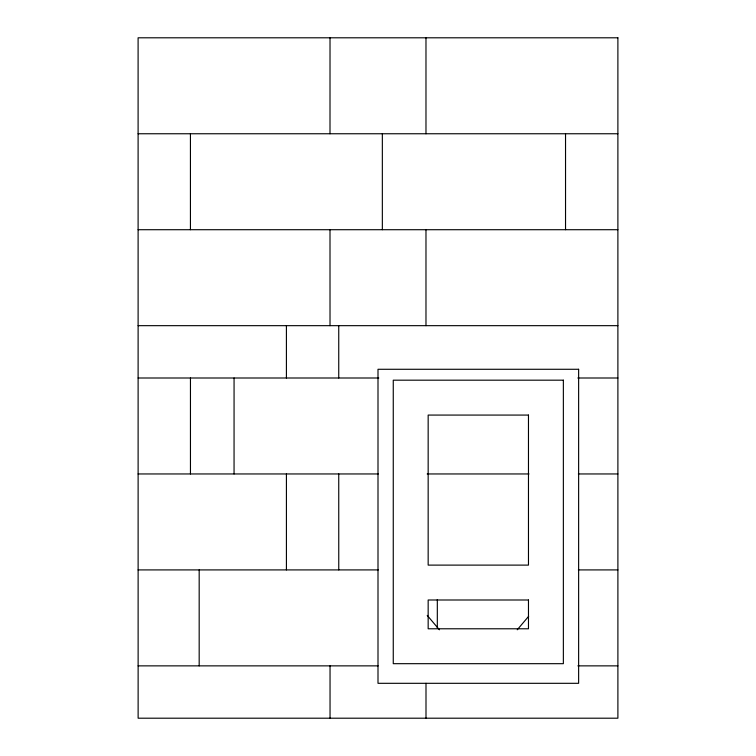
<?xml version="1.0" encoding="UTF-8"?>
<svg xmlns="http://www.w3.org/2000/svg" width="756" height="756" viewBox="0 0 756 756"><rect width="100%" height="100%" fill="white"/><g stroke="black" fill="none" stroke-linecap="round" stroke-linejoin="round"><path stroke-width="1.13" d="M517.236 629.795L528.661 616.291M138.102 133.755L617.888 133.755M138.102 229.711L617.888 229.711M138.102 325.666L617.888 325.666M138.112 378L378.794 378M577.839 378L617.898 378M138.112 473.955L378.293 473.955M427.168 473.955L529.002 473.955M578.359 473.955L617.898 473.955M138.112 569.911L378.293 569.911M578.359 569.911L617.898 569.911M138.112 665.866L378.132 665.866M577.867 665.866L617.898 665.866M427.225 615.393L439.406 629.795M565.535 133.755L565.535 229.711M437.318 599.546L437.318 627.886M425.997 683.311L425.997 718.2M425.978 37.8L425.978 133.755M425.978 229.711L425.978 325.666M382.347 133.755L382.347 229.711M338.745 325.666L338.745 378M338.745 473.955L338.764 569.911M330.022 37.8L330.003 133.755M330.003 229.711L330.022 325.666M330.041 665.866L330.041 718.2M286.411 325.666L286.411 378M286.42 473.955L286.42 569.911M234.067 378L234.058 473.955M199.178 569.911L199.178 665.866M190.436 133.755L190.436 229.711M190.455 378L190.455 473.955M617.888 37.8L138.102 37.8L138.131 718.2L617.898 718.2L617.888 37.8M578.633 369.278L378 369.278L378 683.311L578.633 683.311L578.633 369.278M563.362 380.183L393.262 380.183L393.262 663.683L563.362 663.683L563.362 380.183M528.472 415.072L428.161 415.072L428.161 565.11L528.472 565.11L528.472 415.072M528.472 599.999L428.161 599.999L428.161 628.784L528.472 628.784L528.472 599.999"/></g></svg>
